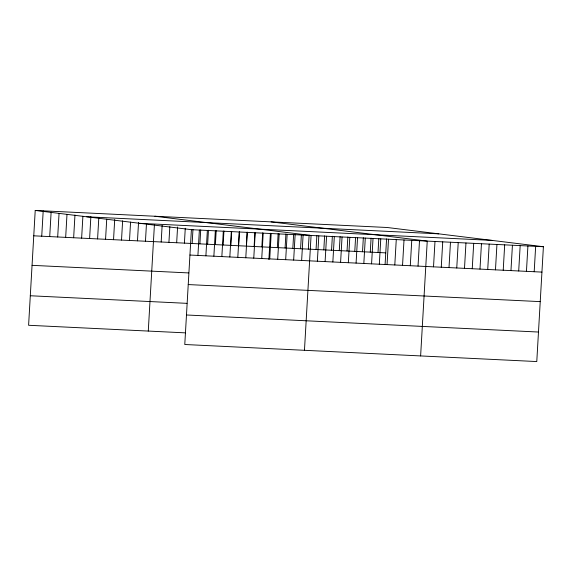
<?xml version="1.0" encoding="UTF-8"?>
<svg xmlns="http://www.w3.org/2000/svg" width="572" height="572" viewBox="0 0 572 572"><rect width="100%" height="100%" fill="white"/><g stroke="black" fill="none" stroke-linecap="round" stroke-linejoin="round"><path stroke-width="0.86" d="M35.221 210.446L191.398 229.672L184.777 344.501L536.779 361.554L543.4 246.725L387.223 227.499L35.221 210.446L28.6 325.275L185.278 332.861M41.735 236.207L43.2 210.832M49.714 236.593L51.13 212.09M57.693 236.98L59.059 213.356M65.673 237.366L66.981 214.614M73.652 237.752L74.961 215M81.632 238.138L82.89 216.266M89.611 238.524L90.869 216.652M97.59 238.91L98.799 217.911M105.563 239.296L106.728 219.176M113.542 239.682L114.707 219.562M121.521 240.068L122.63 220.821M129.501 240.454L130.559 222.086M137.48 240.841L138.538 222.472M145.46 241.234L146.468 223.731M148.277 331.074L154.397 224.996M161.182 241.992L162.141 225.368M168.926 242.371L169.834 226.619M176.669 242.742L177.577 226.991M184.413 243.121L185.271 228.242M192.156 243.493L192.964 229.494M197.912 255.434L199.378 230.058M199.9 243.865L200.708 229.873M205.891 255.82L207.357 230.445M207.643 244.244L208.451 230.244M213.871 256.206L215.337 230.831M215.387 244.616L216.195 230.616M221.85 256.592L223.316 231.217M223.137 244.995L223.938 230.995M229.83 256.978L231.295 231.61M230.881 245.367L231.689 231.367M237.809 257.364L239.275 231.996M238.624 245.745L239.432 231.746M246.368 246.117L247.175 232.118M245.788 257.75L247.247 232.382M254.111 246.496L254.919 232.497M253.768 258.144L255.226 232.768M261.854 246.868L262.662 232.868M261.747 258.53L263.206 233.154M268.89 259.545L270.406 233.247M269.727 258.916L271.185 233.54M277.341 247.619L278.149 233.619M277.699 259.302L279.165 233.927M285.085 247.998L285.893 233.998M285.678 259.688L287.144 234.313M292.828 248.37L293.636 234.37M293.658 260.074L295.123 234.699M300.572 248.748L301.38 234.749M301.637 260.46L303.103 235.085M308.315 249.12L309.123 235.121M304.461 350.3L311.082 235.471L154.898 216.245M316.066 249.499L316.867 235.5M317.36 261.218L318.826 235.85M323.809 249.871L324.61 235.871M325.103 261.597L326.569 236.222M331.553 250.25L332.361 236.25M332.847 261.969L334.313 236.601M339.296 250.622L340.104 236.622M340.59 262.348L342.056 236.972M347.04 250.994L347.847 237.001M348.334 262.72L349.799 237.351M354.783 251.373L355.591 237.373M356.077 263.099L357.543 237.723M362.526 251.744L363.334 237.752M363.828 263.47L365.286 238.102M370.27 252.123L371.078 238.124M371.571 263.849L373.03 238.474M378.013 252.495L378.821 238.495M379.315 264.221L380.773 238.846M385.099 264.35L386.565 238.874M387.058 264.6L388.517 239.225M394.802 264.972L396.267 239.596M402.545 265.351L404.011 239.975M410.288 265.723L411.754 240.347M418.032 266.102L419.498 240.726M420.62 355.927L427.241 241.098L271.064 221.872M433.519 266.852L434.985 241.477M441.262 267.224L442.728 241.849M449.006 267.603L450.471 242.228M456.756 267.975L458.215 242.6M464.5 268.347L465.958 242.978M472.243 268.726L473.702 243.35M479.987 269.097L481.445 243.729M487.73 269.476L489.189 244.101M495.474 269.848L496.939 244.48M503.217 270.227L504.683 244.852M510.96 270.599L512.426 245.231M518.704 270.978L520.17 245.602M526.447 271.35L527.913 245.981M534.191 271.729L535.657 246.353M86.758 216.788L438.76 233.848M139.861 223.33L491.863 240.383M191.398 229.672L543.4 246.725M33.755 235.821L385.757 252.874M189.94 255.048L541.934 272.1M32.053 265.337L188.739 272.93M188.231 284.57L540.233 301.623M30.302 295.753L186.98 303.346M186.479 314.979L538.481 332.039"/></g></svg>
